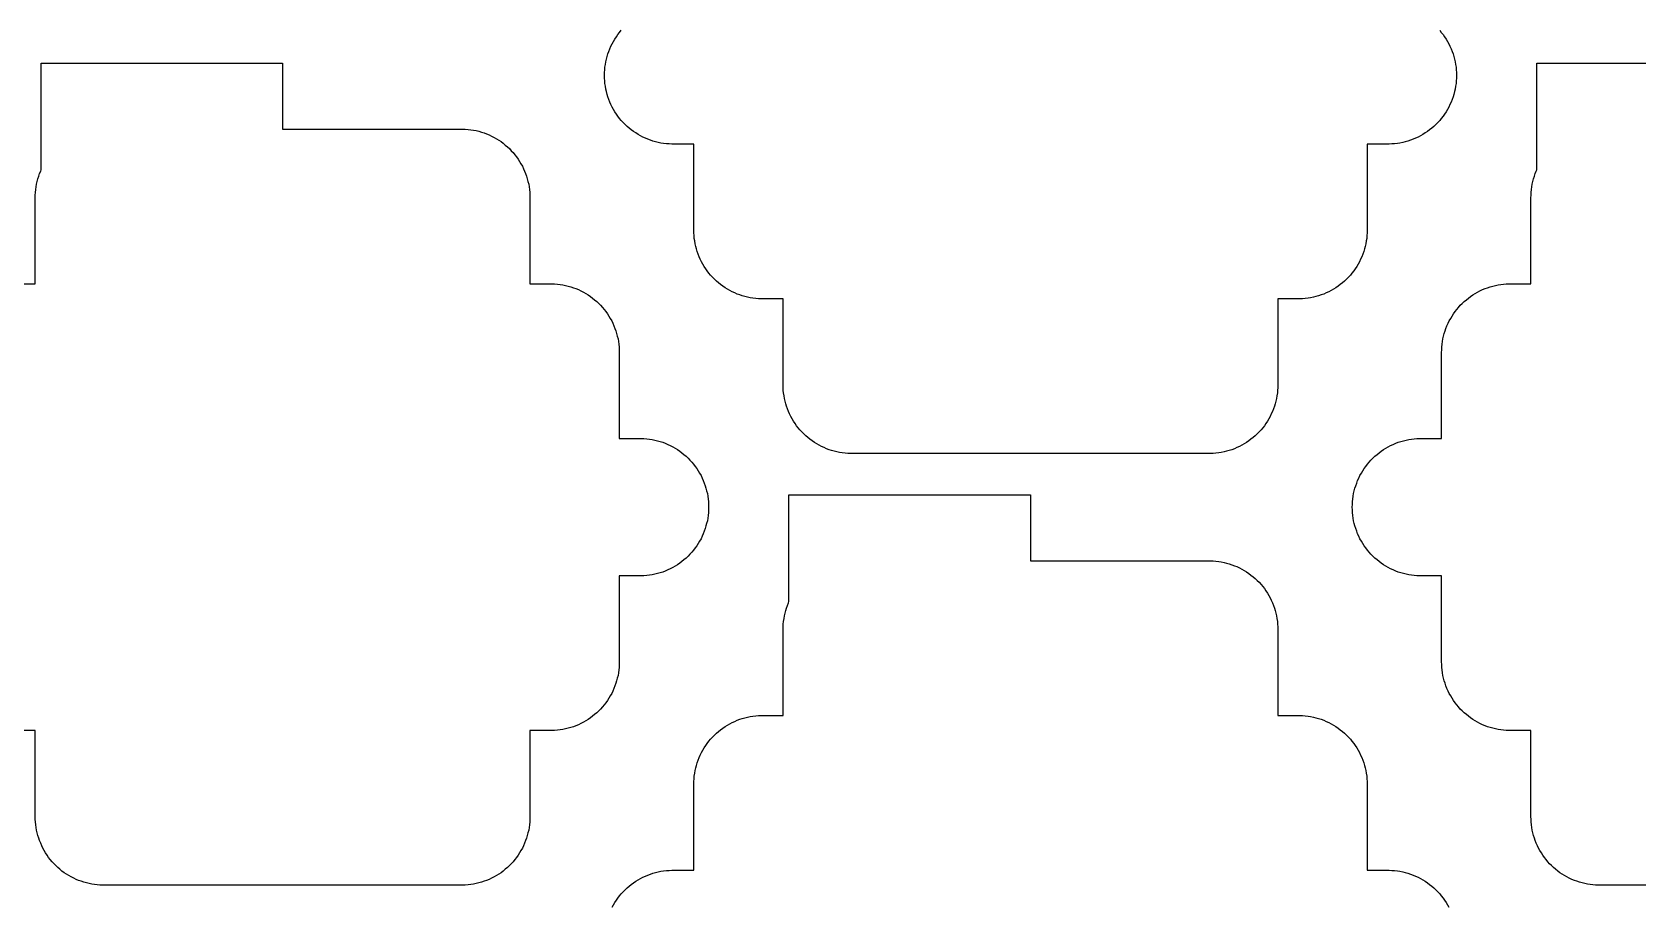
# Model space of a CAD drawing. Extents: x -49 to 54, y -38 to 38.
# Drawn here: x -20.87 to -9.18, y -1.33 to 5.03 of the extents above; entities that cross this region are included whole.
import ezdxf

# ---------------------------------------------------------------- set-up
doc = ezdxf.new("R2010")
doc.units = 0
doc.layers.add('CONDUCTIVE_LAYER_BACK_LAYER', color=2, linetype='CONTINUOUS')

msp = doc.modelspace()

# ---------------------------------------------------------------- linework, layer by layer
at = {"layer": 'CONDUCTIVE_LAYER_BACK_LAYER'}
for points in [[(-10.627, 5.041), (-10.615, 5.026), (-10.602, 5.01), (-10.591, 4.994), (-10.58, 4.977), (-10.57, 4.96), (-10.561, 4.942), (-10.552, 4.925), (-10.544, 4.906), (-10.536, 4.888), (-10.53, 4.869), (-10.524, 4.85), (-10.519, 4.831), (-10.514, 4.812), (-10.511, 4.792), (-10.508, 4.772), (-10.506, 4.753), (-10.505, 4.733), (-10.505, 4.713), (-10.505, 4.693), (-10.506, 4.673), (-10.508, 4.653), (-10.511, 4.634), (-10.514, 4.614), (-10.519, 4.595), (-10.524, 4.575), (-10.53, 4.556), (-10.536, 4.538), (-10.544, 4.519), (-10.552, 4.501), (-10.561, 4.483), (-10.57, 4.466), (-10.58, 4.449), (-10.591, 4.432), (-10.602, 4.416), (-10.615, 4.4), (-10.627, 4.385), (-10.641, 4.37), (-10.655, 4.356), (-10.669, 4.342), (-10.684, 4.329), (-10.7, 4.317), (-10.716, 4.305), (-10.732, 4.294), (-10.749, 4.283), (-10.766, 4.273), (-10.784, 4.264), (-10.802, 4.256), (-10.82, 4.248), (-10.839, 4.241), (-10.858, 4.235), (-10.877, 4.229), (-10.896, 4.225), (-10.916, 4.221), (-10.935, 4.218), (-10.955, 4.215), (-10.975, 4.214), (-10.995, 4.213), (-11.155, 4.213), (-11.155, 3.587), (-11.155, 3.567), (-11.156, 3.547), (-11.158, 3.527), (-11.161, 3.508), (-11.164, 3.488), (-11.169, 3.469), (-11.174, 3.45), (-11.18, 3.431), (-11.186, 3.412), (-11.194, 3.393), (-11.202, 3.375), (-11.211, 3.357), (-11.22, 3.34), (-11.23, 3.323), (-11.241, 3.306), (-11.252, 3.29), (-11.265, 3.274), (-11.277, 3.259), (-11.291, 3.244), (-11.305, 3.23), (-11.319, 3.216), (-11.334, 3.203), (-11.35, 3.191), (-11.366, 3.179), (-11.382, 3.168), (-11.399, 3.157), (-11.416, 3.147), (-11.434, 3.138), (-11.452, 3.13), (-11.47, 3.122), (-11.489, 3.115), (-11.508, 3.109), (-11.527, 3.104), (-11.546, 3.099), (-11.566, 3.095), (-11.585, 3.092), (-11.605, 3.089), (-11.625, 3.088), (-11.645, 3.087), (-11.805, 3.087), (-11.805, 2.461), (-11.805, 2.441), (-11.806, 2.421), (-11.808, 2.402), (-11.811, 2.382), (-11.814, 2.362), (-11.819, 2.343), (-11.824, 2.324), (-11.83, 2.305), (-11.836, 2.286), (-11.844, 2.267), (-11.852, 2.249), (-11.861, 2.231), (-11.87, 2.214), (-11.88, 2.197), (-11.891, 2.18), (-11.902, 2.164), (-11.915, 2.148), (-11.927, 2.133), (-11.941, 2.118), (-11.955, 2.104), (-11.969, 2.09), (-11.984, 2.077), (-12, 2.065), (-12.016, 2.053), (-12.032, 2.042), (-12.049, 2.031), (-12.066, 2.022), (-12.084, 2.013), (-12.102, 2.004), (-12.12, 1.996), (-12.139, 1.989), (-12.158, 1.983), (-12.177, 1.978), (-12.196, 1.973), (-12.216, 1.969), (-12.235, 1.966), (-12.255, 1.964), (-12.275, 1.962), (-12.295, 1.961), (-14.915, 1.961), (-14.934, 1.962), (-14.954, 1.964), (-14.974, 1.966), (-14.994, 1.969), (-15.013, 1.973), (-15.032, 1.978), (-15.052, 1.983), (-15.07, 1.989), (-15.089, 1.996), (-15.107, 2.004), (-15.125, 2.013), (-15.143, 2.022), (-15.16, 2.031), (-15.177, 2.042), (-15.194, 2.053), (-15.21, 2.065), (-15.225, 2.077), (-15.24, 2.09), (-15.255, 2.104), (-15.269, 2.118), (-15.282, 2.133), (-15.295, 2.148), (-15.307, 2.164), (-15.318, 2.18), (-15.329, 2.197), (-15.339, 2.214), (-15.349, 2.231), (-15.358, 2.249), (-15.366, 2.267), (-15.373, 2.286), (-15.38, 2.305), (-15.385, 2.324), (-15.39, 2.343), (-15.395, 2.362), (-15.398, 2.382), (-15.401, 2.402), (-15.403, 2.421), (-15.404, 2.441), (-15.405, 2.461), (-15.405, 3.087), (-15.565, 3.087), (-15.584, 3.088), (-15.604, 3.089), (-15.624, 3.092), (-15.644, 3.095), (-15.663, 3.099), (-15.682, 3.104), (-15.702, 3.109), (-15.72, 3.115), (-15.739, 3.122), (-15.757, 3.13), (-15.775, 3.138), (-15.793, 3.147), (-15.81, 3.157), (-15.827, 3.168), (-15.844, 3.179), (-15.86, 3.191), (-15.875, 3.203), (-15.89, 3.216), (-15.905, 3.23), (-15.919, 3.244), (-15.932, 3.259), (-15.945, 3.274), (-15.957, 3.29), (-15.968, 3.306), (-15.979, 3.323), (-15.989, 3.34), (-15.999, 3.357), (-16.008, 3.375), (-16.016, 3.393), (-16.023, 3.412), (-16.03, 3.431), (-16.035, 3.45), (-16.04, 3.469), (-16.045, 3.488), (-16.048, 3.508), (-16.051, 3.527), (-16.053, 3.547), (-16.054, 3.567), (-16.055, 3.587), (-16.055, 4.213), (-16.215, 4.213), (-16.234, 4.214), (-16.254, 4.215), (-16.274, 4.218), (-16.294, 4.221), (-16.313, 4.225), (-16.332, 4.229), (-16.352, 4.235), (-16.37, 4.241), (-16.389, 4.248), (-16.407, 4.256), (-16.425, 4.264), (-16.443, 4.273), (-16.46, 4.283), (-16.477, 4.294), (-16.494, 4.305), (-16.51, 4.317), (-16.525, 4.329), (-16.54, 4.342), (-16.555, 4.356), (-16.569, 4.37), (-16.582, 4.385), (-16.595, 4.4), (-16.607, 4.416), (-16.618, 4.432), (-16.629, 4.449), (-16.639, 4.466), (-16.649, 4.483), (-16.658, 4.501), (-16.666, 4.519), (-16.673, 4.538), (-16.68, 4.556), (-16.685, 4.575), (-16.69, 4.595), (-16.695, 4.614), (-16.698, 4.634), (-16.701, 4.653), (-16.703, 4.673), (-16.704, 4.693), (-16.705, 4.713), (-16.704, 4.733), (-16.703, 4.753), (-16.701, 4.772), (-16.698, 4.792), (-16.695, 4.812), (-16.69, 4.831), (-16.685, 4.85), (-16.68, 4.869), (-16.673, 4.888), (-16.666, 4.906), (-16.658, 4.925), (-16.649, 4.942), (-16.639, 4.96), (-16.629, 4.977), (-16.618, 4.994), (-16.607, 5.01), (-16.595, 5.026), (-16.582, 5.041)], [(-21.006, 3.197), (-20.847, 3.197), (-20.847, 3.823), (-20.846, 3.842), (-20.845, 3.862), (-20.843, 3.882), (-20.84, 3.902), (-20.837, 3.921), (-20.832, 3.941), (-20.827, 3.96), (-20.821, 3.979), (-20.815, 3.998), (-20.807, 4.016), (-20.803, 4.025), (-20.803, 4.803), (-19.047, 4.803), (-19.047, 4.322), (-17.737, 4.322), (-17.717, 4.322), (-17.697, 4.32), (-17.677, 4.318), (-17.658, 4.315), (-17.638, 4.311), (-17.619, 4.306), (-17.6, 4.301), (-17.581, 4.294), (-17.562, 4.287), (-17.544, 4.28), (-17.526, 4.271), (-17.508, 4.262), (-17.491, 4.252), (-17.474, 4.242), (-17.457, 4.231), (-17.441, 4.219), (-17.426, 4.206), (-17.411, 4.193), (-17.396, 4.18), (-17.383, 4.165), (-17.369, 4.151), (-17.356, 4.135), (-17.344, 4.12), (-17.333, 4.103), (-17.322, 4.087), (-17.312, 4.07), (-17.302, 4.052), (-17.294, 4.034), (-17.286, 4.016), (-17.278, 3.998), (-17.272, 3.979), (-17.266, 3.96), (-17.261, 3.941), (-17.256, 3.921), (-17.253, 3.902), (-17.25, 3.882), (-17.248, 3.862), (-17.247, 3.842), (-17.247, 3.823), (-17.247, 3.197), (-17.087, 3.197), (-17.067, 3.196), (-17.047, 3.194), (-17.027, 3.192), (-17.008, 3.189), (-16.988, 3.185), (-16.969, 3.18), (-16.95, 3.175), (-16.931, 3.168), (-16.912, 3.162), (-16.894, 3.154), (-16.876, 3.145), (-16.858, 3.136), (-16.841, 3.126), (-16.824, 3.116), (-16.807, 3.105), (-16.791, 3.093), (-16.776, 3.08), (-16.761, 3.067), (-16.746, 3.054), (-16.733, 3.04), (-16.719, 3.025), (-16.706, 3.01), (-16.694, 2.994), (-16.683, 2.978), (-16.672, 2.961), (-16.662, 2.944), (-16.652, 2.926), (-16.644, 2.909), (-16.636, 2.89), (-16.628, 2.872), (-16.622, 2.853), (-16.616, 2.834), (-16.611, 2.815), (-16.606, 2.796), (-16.603, 2.776), (-16.6, 2.756), (-16.598, 2.736), (-16.597, 2.717), (-16.597, 2.697), (-16.597, 2.071), (-16.437, 2.071), (-16.417, 2.07), (-16.397, 2.068), (-16.377, 2.066), (-16.358, 2.063), (-16.338, 2.059), (-16.319, 2.054), (-16.3, 2.049), (-16.281, 2.043), (-16.262, 2.036), (-16.244, 2.028), (-16.226, 2.02), (-16.208, 2.01), (-16.191, 2.001), (-16.174, 1.99), (-16.157, 1.979), (-16.141, 1.967), (-16.126, 1.955), (-16.111, 1.942), (-16.096, 1.928), (-16.083, 1.914), (-16.069, 1.899), (-16.056, 1.884), (-16.044, 1.868), (-16.033, 1.852), (-16.022, 1.835), (-16.012, 1.818), (-16.002, 1.801), (-15.994, 1.783), (-15.986, 1.765), (-15.978, 1.746), (-15.972, 1.727), (-15.966, 1.708), (-15.961, 1.689), (-15.956, 1.67), (-15.953, 1.65), (-15.95, 1.63), (-15.948, 1.611), (-15.947, 1.591), (-15.947, 1.571), (-15.947, 1.551), (-15.948, 1.531), (-15.95, 1.511), (-15.953, 1.492), (-15.956, 1.472), (-15.961, 1.453), (-15.966, 1.434), (-15.972, 1.415), (-15.978, 1.396), (-15.986, 1.377), (-15.994, 1.359), (-16.002, 1.341), (-16.012, 1.324), (-16.022, 1.307), (-16.033, 1.29), (-16.044, 1.274), (-16.056, 1.258), (-16.069, 1.243), (-16.083, 1.228), (-16.096, 1.214), (-16.111, 1.2), (-16.126, 1.187), (-16.141, 1.175), (-16.157, 1.163), (-16.174, 1.152), (-16.191, 1.141), (-16.208, 1.131), (-16.226, 1.122), (-16.244, 1.114), (-16.262, 1.106), (-16.281, 1.099), (-16.3, 1.093), (-16.319, 1.088), (-16.338, 1.083), (-16.358, 1.079), (-16.377, 1.076), (-16.397, 1.073), (-16.417, 1.072), (-16.437, 1.071), (-16.597, 1.071), (-16.597, 0.445), (-16.597, 0.425), (-16.598, 0.405), (-16.6, 0.386), (-16.603, 0.366), (-16.606, 0.346), (-16.611, 0.327), (-16.616, 0.308), (-16.622, 0.289), (-16.628, 0.27), (-16.636, 0.251), (-16.644, 0.233), (-16.652, 0.215), (-16.662, 0.198), (-16.672, 0.181), (-16.683, 0.164), (-16.694, 0.148), (-16.706, 0.132), (-16.719, 0.117), (-16.733, 0.102), (-16.746, 0.088), (-16.761, 0.074), (-16.776, 0.061), (-16.791, 0.049), (-16.807, 0.037), (-16.824, 0.026), (-16.841, 0.015), (-16.858, 0.006), (-16.876, -0.004), (-16.894, -0.012), (-16.912, -0.02), (-16.931, -0.027), (-16.95, -0.033), (-16.969, -0.038), (-16.988, -0.043), (-17.008, -0.047), (-17.027, -0.05), (-17.047, -0.052), (-17.067, -0.054), (-17.087, -0.055), (-17.247, -0.055), (-17.247, -0.681), (-17.247, -0.701), (-17.248, -0.72), (-17.25, -0.74), (-17.253, -0.76), (-17.256, -0.78), (-17.261, -0.799), (-17.266, -0.818), (-17.272, -0.837), (-17.278, -0.856), (-17.286, -0.874), (-17.294, -0.893), (-17.302, -0.91), (-17.312, -0.928), (-17.322, -0.945), (-17.333, -0.962), (-17.344, -0.978), (-17.356, -0.994), (-17.369, -1.009), (-17.383, -1.024), (-17.396, -1.038), (-17.411, -1.051), (-17.426, -1.064), (-17.441, -1.077), (-17.457, -1.089), (-17.474, -1.1), (-17.491, -1.11), (-17.508, -1.12), (-17.526, -1.129), (-17.544, -1.138), (-17.562, -1.145), (-17.581, -1.152), (-17.6, -1.159), (-17.619, -1.164), (-17.638, -1.169), (-17.658, -1.173), (-17.677, -1.176), (-17.697, -1.178), (-17.717, -1.18), (-17.737, -1.181), (-20.356, -1.181), (-20.376, -1.18), (-20.396, -1.178), (-20.416, -1.176), (-20.436, -1.173), (-20.455, -1.169), (-20.474, -1.164), (-20.493, -1.159), (-20.512, -1.152), (-20.531, -1.145), (-20.549, -1.138), (-20.567, -1.129), (-20.585, -1.12), (-20.602, -1.11), (-20.619, -1.1), (-20.636, -1.089), (-20.652, -1.077), (-20.667, -1.064), (-20.682, -1.051), (-20.697, -1.038), (-20.71, -1.024), (-20.724, -1.009), (-20.737, -0.994), (-20.749, -0.978), (-20.76, -0.962), (-20.771, -0.945), (-20.781, -0.928), (-20.791, -0.91), (-20.799, -0.893), (-20.807, -0.874), (-20.815, -0.856), (-20.821, -0.837), (-20.827, -0.818), (-20.832, -0.799), (-20.837, -0.78), (-20.84, -0.76), (-20.843, -0.74), (-20.845, -0.72), (-20.846, -0.701), (-20.847, -0.681), (-20.847, -0.055), (-21.006, -0.055)], [(-6.853, -1.181), (-9.473, -1.181), (-9.493, -1.18), (-9.512, -1.178), (-9.532, -1.176), (-9.552, -1.173), (-9.571, -1.169), (-9.591, -1.164), (-9.61, -1.159), (-9.629, -1.152), (-9.647, -1.145), (-9.666, -1.138), (-9.684, -1.129), (-9.701, -1.12), (-9.719, -1.11), (-9.735, -1.1), (-9.752, -1.089), (-9.768, -1.077), (-9.783, -1.064), (-9.798, -1.051), (-9.813, -1.038), (-9.827, -1.024), (-9.84, -1.009), (-9.853, -0.994), (-9.865, -0.978), (-9.876, -0.962), (-9.887, -0.945), (-9.897, -0.928), (-9.907, -0.91), (-9.916, -0.893), (-9.924, -0.874), (-9.931, -0.856), (-9.938, -0.837), (-9.944, -0.818), (-9.949, -0.799), (-9.953, -0.78), (-9.956, -0.76), (-9.959, -0.74), (-9.961, -0.72), (-9.962, -0.701), (-9.963, -0.681), (-9.963, -0.055), (-10.123, -0.055), (-10.143, -0.054), (-10.162, -0.052), (-10.182, -0.05), (-10.202, -0.047), (-10.221, -0.043), (-10.241, -0.038), (-10.26, -0.033), (-10.279, -0.027), (-10.297, -0.02), (-10.316, -0.012), (-10.334, -0.004), (-10.351, 0.006), (-10.369, 0.015), (-10.385, 0.026), (-10.402, 0.037), (-10.418, 0.049), (-10.433, 0.061), (-10.448, 0.074), (-10.463, 0.088), (-10.477, 0.102), (-10.49, 0.117), (-10.503, 0.132), (-10.515, 0.148), (-10.526, 0.164), (-10.537, 0.181), (-10.547, 0.198), (-10.557, 0.215), (-10.566, 0.233), (-10.574, 0.251), (-10.581, 0.27), (-10.588, 0.289), (-10.594, 0.308), (-10.599, 0.327), (-10.603, 0.346), (-10.606, 0.366), (-10.609, 0.386), (-10.611, 0.405), (-10.612, 0.425), (-10.613, 0.445), (-10.613, 1.071), (-10.773, 1.071), (-10.793, 1.072), (-10.812, 1.073), (-10.832, 1.076), (-10.852, 1.079), (-10.871, 1.083), (-10.891, 1.088), (-10.91, 1.093), (-10.929, 1.099), (-10.947, 1.106), (-10.966, 1.114), (-10.984, 1.122), (-11.001, 1.131), (-11.019, 1.141), (-11.035, 1.152), (-11.052, 1.163), (-11.068, 1.175), (-11.083, 1.187), (-11.098, 1.2), (-11.113, 1.214), (-11.127, 1.228), (-11.14, 1.243), (-11.153, 1.258), (-11.165, 1.274), (-11.176, 1.29), (-11.187, 1.307), (-11.197, 1.324), (-11.207, 1.341), (-11.216, 1.359), (-11.224, 1.377), (-11.231, 1.396), (-11.238, 1.415), (-11.244, 1.434), (-11.249, 1.453), (-11.253, 1.472), (-11.256, 1.492), (-11.259, 1.511), (-11.261, 1.531), (-11.262, 1.551), (-11.263, 1.571), (-11.262, 1.591), (-11.261, 1.611), (-11.259, 1.63), (-11.256, 1.65), (-11.253, 1.67), (-11.249, 1.689), (-11.244, 1.708), (-11.238, 1.727), (-11.231, 1.746), (-11.224, 1.765), (-11.216, 1.783), (-11.207, 1.801), (-11.197, 1.818), (-11.187, 1.835), (-11.176, 1.852), (-11.165, 1.868), (-11.153, 1.884), (-11.14, 1.899), (-11.127, 1.914), (-11.113, 1.928), (-11.098, 1.942), (-11.083, 1.955), (-11.068, 1.967), (-11.052, 1.979), (-11.035, 1.99), (-11.019, 2.001), (-11.001, 2.01), (-10.984, 2.02), (-10.966, 2.028), (-10.947, 2.036), (-10.929, 2.043), (-10.91, 2.049), (-10.891, 2.054), (-10.871, 2.059), (-10.852, 2.063), (-10.832, 2.066), (-10.812, 2.068), (-10.793, 2.07), (-10.773, 2.071), (-10.613, 2.071), (-10.613, 2.697), (-10.612, 2.717), (-10.611, 2.736), (-10.609, 2.756), (-10.606, 2.776), (-10.603, 2.796), (-10.599, 2.815), (-10.594, 2.834), (-10.588, 2.853), (-10.581, 2.872), (-10.574, 2.89), (-10.566, 2.909), (-10.557, 2.926), (-10.547, 2.944), (-10.537, 2.961), (-10.526, 2.978), (-10.515, 2.994), (-10.503, 3.01), (-10.49, 3.025), (-10.477, 3.04), (-10.463, 3.054), (-10.448, 3.067), (-10.433, 3.08), (-10.418, 3.093), (-10.402, 3.105), (-10.385, 3.116), (-10.369, 3.126), (-10.351, 3.136), (-10.334, 3.145), (-10.316, 3.154), (-10.297, 3.162), (-10.279, 3.168), (-10.26, 3.175), (-10.241, 3.18), (-10.221, 3.185), (-10.202, 3.189), (-10.182, 3.192), (-10.162, 3.194), (-10.143, 3.196), (-10.123, 3.197), (-9.963, 3.197), (-9.963, 3.823), (-9.962, 3.842), (-9.961, 3.862), (-9.959, 3.882), (-9.956, 3.902), (-9.953, 3.921), (-9.949, 3.941), (-9.944, 3.96), (-9.938, 3.979), (-9.931, 3.998), (-9.924, 4.016), (-9.92, 4.025), (-9.92, 4.803), (-8.163, 4.803)], [(-16.649, -1.341), (-16.639, -1.324), (-16.629, -1.307), (-16.618, -1.29), (-16.607, -1.274), (-16.595, -1.258), (-16.582, -1.243), (-16.569, -1.228), (-16.555, -1.214), (-16.54, -1.2), (-16.525, -1.187), (-16.51, -1.175), (-16.494, -1.163), (-16.477, -1.152), (-16.46, -1.141), (-16.443, -1.131), (-16.425, -1.122), (-16.407, -1.114), (-16.389, -1.106), (-16.37, -1.099), (-16.352, -1.093), (-16.332, -1.088), (-16.313, -1.083), (-16.294, -1.079), (-16.274, -1.076), (-16.254, -1.073), (-16.234, -1.072), (-16.215, -1.071), (-16.055, -1.071), (-16.055, -0.445), (-16.054, -0.425), (-16.053, -0.405), (-16.051, -0.386), (-16.048, -0.366), (-16.045, -0.346), (-16.04, -0.327), (-16.035, -0.308), (-16.03, -0.289), (-16.023, -0.27), (-16.016, -0.251), (-16.008, -0.233), (-15.999, -0.215), (-15.989, -0.198), (-15.979, -0.181), (-15.968, -0.164), (-15.957, -0.148), (-15.945, -0.132), (-15.932, -0.117), (-15.919, -0.102), (-15.905, -0.088), (-15.89, -0.074), (-15.875, -0.061), (-15.86, -0.049), (-15.844, -0.037), (-15.827, -0.026), (-15.81, -0.015), (-15.793, -0.006), (-15.775, 0.004), (-15.757, 0.012), (-15.739, 0.02), (-15.72, 0.027), (-15.702, 0.033), (-15.682, 0.038), (-15.663, 0.043), (-15.644, 0.047), (-15.624, 0.05), (-15.604, 0.052), (-15.584, 0.054), (-15.565, 0.055), (-15.405, 0.055), (-15.405, 0.681), (-15.404, 0.701), (-15.403, 0.72), (-15.401, 0.74), (-15.398, 0.76), (-15.395, 0.78), (-15.39, 0.799), (-15.385, 0.818), (-15.38, 0.837), (-15.373, 0.856), (-15.366, 0.874), (-15.362, 0.884), (-15.362, 1.661), (-13.605, 1.661), (-13.605, 1.181), (-12.295, 1.181), (-12.275, 1.18), (-12.255, 1.178), (-12.235, 1.176), (-12.216, 1.173), (-12.196, 1.169), (-12.177, 1.164), (-12.158, 1.159), (-12.139, 1.152), (-12.12, 1.145), (-12.102, 1.138), (-12.084, 1.129), (-12.066, 1.12), (-12.049, 1.11), (-12.032, 1.1), (-12.016, 1.089), (-12, 1.077), (-11.984, 1.064), (-11.969, 1.051), (-11.955, 1.038), (-11.941, 1.024), (-11.927, 1.009), (-11.915, 0.994), (-11.902, 0.978), (-11.891, 0.962), (-11.88, 0.945), (-11.87, 0.928), (-11.861, 0.91), (-11.852, 0.893), (-11.844, 0.874), (-11.836, 0.856), (-11.83, 0.837), (-11.824, 0.818), (-11.819, 0.799), (-11.814, 0.78), (-11.811, 0.76), (-11.808, 0.74), (-11.806, 0.72), (-11.805, 0.701), (-11.805, 0.681), (-11.805, 0.055), (-11.645, 0.055), (-11.625, 0.054), (-11.605, 0.052), (-11.585, 0.05), (-11.566, 0.047), (-11.546, 0.043), (-11.527, 0.038), (-11.508, 0.033), (-11.489, 0.027), (-11.47, 0.02), (-11.452, 0.012), (-11.434, 0.004), (-11.416, -0.006), (-11.399, -0.015), (-11.382, -0.026), (-11.366, -0.037), (-11.35, -0.049), (-11.334, -0.061), (-11.319, -0.074), (-11.305, -0.088), (-11.291, -0.102), (-11.277, -0.117), (-11.265, -0.132), (-11.252, -0.148), (-11.241, -0.164), (-11.23, -0.181), (-11.22, -0.198), (-11.211, -0.215), (-11.202, -0.233), (-11.194, -0.251), (-11.186, -0.27), (-11.18, -0.289), (-11.174, -0.308), (-11.169, -0.327), (-11.164, -0.346), (-11.161, -0.366), (-11.158, -0.386), (-11.156, -0.405), (-11.155, -0.425), (-11.155, -0.445), (-11.155, -1.071), (-10.995, -1.071), (-10.975, -1.072), (-10.955, -1.073), (-10.935, -1.076), (-10.916, -1.079), (-10.896, -1.083), (-10.877, -1.088), (-10.858, -1.093), (-10.839, -1.099), (-10.82, -1.106), (-10.802, -1.114), (-10.784, -1.122), (-10.766, -1.131), (-10.749, -1.141), (-10.732, -1.152), (-10.716, -1.163), (-10.7, -1.175), (-10.684, -1.187), (-10.669, -1.2), (-10.655, -1.214), (-10.641, -1.228), (-10.627, -1.243), (-10.615, -1.258), (-10.602, -1.274), (-10.591, -1.29), (-10.58, -1.307), (-10.57, -1.324), (-10.561, -1.341)]]:
    msp.add_lwpolyline(points, dxfattribs=at)

doc.saveas('drawing.dxf')
